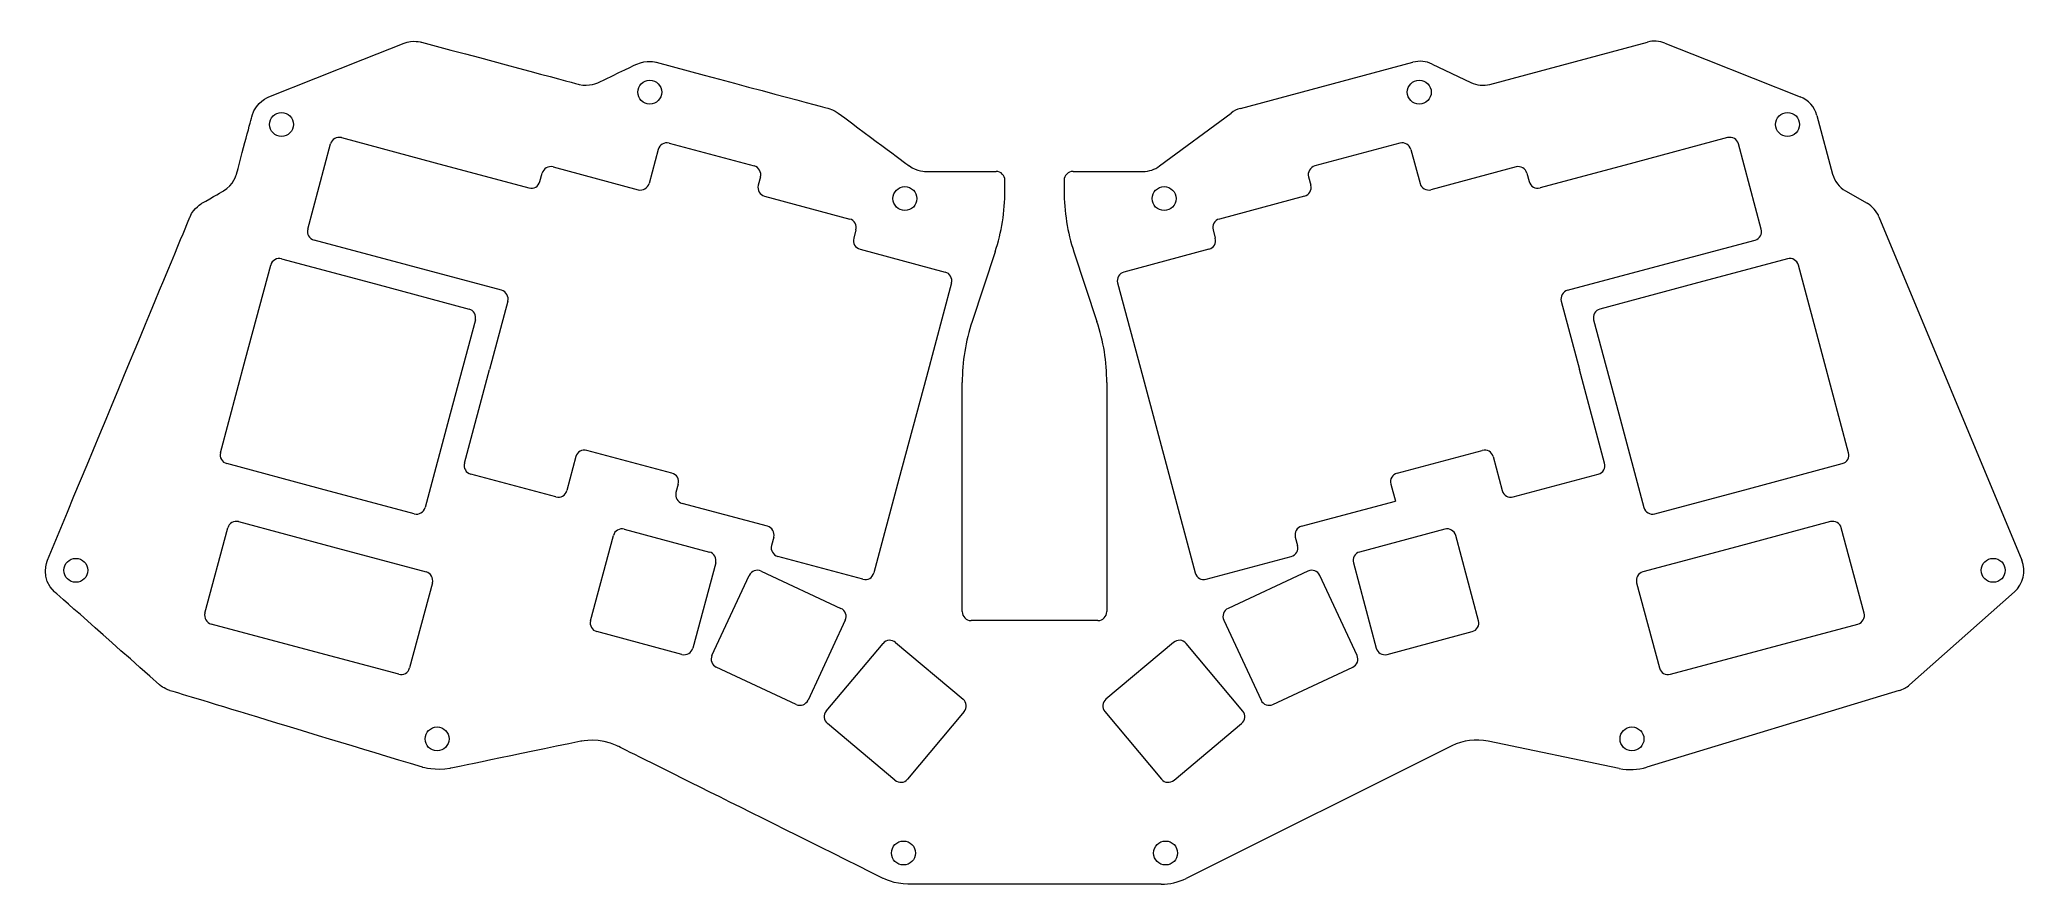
# Model space of a CAD drawing. Header units: millimetres. Extents: x 0 to 357, y 0 to 152.
import ezdxf

# ---------------------------------------------------------------- set-up
doc = ezdxf.new("R2010")
doc.units = ezdxf.units.MM
doc.header["$MEASUREMENT"] = 0
doc.layers.add('레이어 1', color=7, linetype='Continuous', lineweight=0)

msp = doc.modelspace()

# ---------------------------------------------------------------- linework, layer by layer
at = {"layer": '레이어 1', "lineweight": 5}
for centre in [(109.7, 142.34), (248.06, 142.34), (43.49, 136.55), (314.27, 136.55), (155.58, 123.22), (202.18, 123.22), (6.51, 56.42), (351.25, 56.42), (71.46, 26.12), (286.3, 26.12), (155.31, 5.62), (202.45, 5.62)]:
    msp.add_circle(centre, 2.15, dxfattribs=at)
for points in [[(58.13, 148.22), (58.13, 148.22), (65.54, 151.16), (65.54, 151.16)], [(58.13, 148.22), (58.13, 148.22), (65.54, 151.16), (65.54, 151.16)], [(65.54, 151.16), (67.08, 151.77), (68.67, 151.34), (68.67, 151.34)], [(65.54, 151.16), (67.08, 151.77), (68.67, 151.34), (68.67, 151.34)], [(68.67, 151.34), (82.84, 147.54), (97, 143.75), (97, 143.75)], [(68.67, 151.34), (82.84, 147.54), (97, 143.75), (97, 143.75)], [(260.77, 143.75), (260.77, 143.75), (289.09, 151.34), (289.09, 151.34)], [(260.77, 143.75), (260.77, 143.75), (289.09, 151.34), (289.09, 151.34)], [(292.23, 151.16), (291.23, 151.55), (290.13, 151.62), (289.09, 151.34)], [(292.23, 151.16), (291.23, 151.55), (290.13, 151.62), (289.09, 151.34)], [(292.23, 151.16), (292.23, 151.16), (299.63, 148.22), (299.63, 148.22)], [(292.23, 151.16), (292.23, 151.16), (299.63, 148.22), (299.63, 148.22)], [(41.22, 141.52), (41.22, 141.52), (58.13, 148.22), (58.13, 148.22)], [(41.22, 141.52), (41.22, 141.52), (58.13, 148.22), (58.13, 148.22)], [(100.46, 144.07), (103.92, 145.74), (107.38, 147.4), (107.38, 147.4)], [(100.46, 144.07), (103.92, 145.74), (107.38, 147.4), (107.38, 147.4)], [(107.38, 147.4), (109.06, 148.2), (110.85, 147.72), (110.85, 147.72)], [(107.38, 147.4), (109.06, 148.2), (110.85, 147.72), (110.85, 147.72)], [(110.85, 147.72), (126.36, 143.57), (141.88, 139.41), (141.88, 139.41)], [(110.85, 147.72), (126.36, 143.57), (141.88, 139.41), (141.88, 139.41)], [(215.89, 139.41), (215.89, 139.41), (246.92, 147.72), (246.92, 147.72)], [(215.89, 139.41), (215.89, 139.41), (246.92, 147.72), (246.92, 147.72)], [(250.38, 147.4), (249.3, 147.92), (248.08, 148.03), (246.92, 147.72)], [(250.38, 147.4), (249.3, 147.92), (248.08, 148.03), (246.92, 147.72)], [(250.38, 147.4), (250.38, 147.4), (257.31, 144.07), (257.31, 144.07)], [(250.38, 147.4), (250.38, 147.4), (257.31, 144.07), (257.31, 144.07)], [(299.63, 148.22), (299.63, 148.22), (316.55, 141.52), (316.55, 141.52)], [(299.63, 148.22), (299.63, 148.22), (316.55, 141.52), (316.55, 141.52)], [(97, 143.75), (98.79, 143.27), (100.46, 144.07), (100.46, 144.07)], [(97, 143.75), (98.79, 143.27), (100.46, 144.07), (100.46, 144.07)], [(257.31, 144.07), (258.38, 143.55), (259.61, 143.44), (260.77, 143.75)], [(257.31, 144.07), (258.38, 143.55), (259.61, 143.44), (260.77, 143.75)], [(38.23, 138.17), (38.88, 140.59), (41.22, 141.52), (41.22, 141.52)], [(38.23, 138.17), (38.88, 140.59), (41.22, 141.52), (41.22, 141.52)], [(141.88, 139.41), (142.8, 139.16), (143.56, 138.6), (143.56, 138.6)], [(141.88, 139.41), (142.8, 139.16), (143.56, 138.6), (143.56, 138.6)], [(215.89, 139.41), (215.28, 139.25), (214.71, 138.97), (214.21, 138.6)], [(215.89, 139.41), (215.28, 139.25), (214.71, 138.97), (214.21, 138.6)], [(319.54, 138.17), (319.13, 139.69), (318.02, 140.94), (316.55, 141.52)], [(319.54, 138.17), (319.13, 139.69), (318.02, 140.94), (316.55, 141.52)], [(35.41, 127.64), (36.82, 132.9), (38.23, 138.17), (38.23, 138.17)], [(35.41, 127.64), (36.82, 132.9), (38.23, 138.17), (38.23, 138.17)], [(143.56, 138.6), (149.97, 133.84), (156.39, 129.08), (156.39, 129.08)], [(143.56, 138.6), (149.97, 133.84), (156.39, 129.08), (156.39, 129.08)], [(201.38, 129.08), (201.38, 129.08), (214.21, 138.6), (214.21, 138.6)], [(201.38, 129.08), (201.38, 129.08), (214.21, 138.6), (214.21, 138.6)], [(319.54, 138.17), (319.54, 138.17), (322.36, 127.64), (322.36, 127.64)], [(319.54, 138.17), (319.54, 138.17), (322.36, 127.64), (322.36, 127.64)], [(48.21, 117.73), (48.21, 117.73), (52.31, 133.04), (52.31, 133.04)], [(54.27, 134.17), (53.42, 134.4), (52.54, 133.89), (52.31, 133.04)], [(54.27, 134.17), (54.27, 134.17), (71.13, 129.66), (71.13, 129.66)], [(113.17, 133.18), (112.32, 133.41), (111.44, 132.9), (111.21, 132.05)], [(113.17, 133.18), (113.17, 133.18), (128.48, 129.08), (128.48, 129.08)], [(244.59, 133.18), (244.59, 133.18), (229.28, 129.08), (229.28, 129.08)], [(246.55, 132.05), (246.32, 132.9), (245.45, 133.41), (244.59, 133.18)], [(303.49, 134.17), (303.49, 134.17), (286.64, 129.66), (286.64, 129.66)], [(305.45, 133.04), (305.22, 133.89), (304.35, 134.4), (303.49, 134.17)], [(309.55, 117.73), (309.55, 117.73), (305.45, 133.04), (305.45, 133.04)], [(71.13, 129.66), (71.13, 129.66), (87.98, 125.14), (87.98, 125.14)], [(92.31, 128.91), (91.45, 129.14), (90.58, 128.63), (90.35, 127.78)], [(92.31, 128.91), (92.31, 128.91), (107.62, 124.81), (107.62, 124.81)], [(111.21, 132.05), (111.21, 132.05), (109.58, 125.94), (109.58, 125.94)], [(156.39, 129.08), (157.71, 128.1), (159.37, 128.1), (159.37, 128.1)], [(156.39, 129.08), (157.71, 128.1), (159.37, 128.1), (159.37, 128.1)], [(198.4, 128.1), (199.47, 128.1), (200.52, 128.44), (201.38, 129.08)], [(198.4, 128.1), (199.47, 128.1), (200.52, 128.44), (201.38, 129.08)], [(246.55, 132.05), (246.55, 132.05), (248.19, 125.94), (248.19, 125.94)], [(265.46, 128.91), (265.46, 128.91), (250.15, 124.81), (250.15, 124.81)], [(267.42, 127.78), (267.19, 128.63), (266.31, 129.14), (265.46, 128.91)], [(286.64, 129.66), (286.64, 129.66), (269.78, 125.14), (269.78, 125.14)], [(33.07, 124.6), (34.87, 125.64), (35.41, 127.64), (35.41, 127.64)], [(33.07, 124.6), (34.87, 125.64), (35.41, 127.64), (35.41, 127.64)], [(87.98, 125.14), (88.84, 124.91), (89.72, 125.42), (89.94, 126.27)], [(89.94, 126.27), (89.94, 126.27), (90.35, 127.78), (90.35, 127.78)], [(107.62, 124.81), (108.47, 124.58), (109.35, 125.09), (109.58, 125.94)], [(129.62, 127.12), (129.62, 127.12), (129.21, 125.61), (129.21, 125.61)], [(159.37, 128.1), (159.37, 128.1), (171.96, 128.1), (171.96, 128.1)], [(173.56, 126.5), (173.56, 127.38), (172.85, 128.1), (171.96, 128.1)], [(173.56, 124.64), (173.56, 124.64), (173.56, 126.5), (173.56, 126.5)], [(184.2, 126.5), (184.2, 126.5), (184.2, 124.64), (184.2, 124.64)], [(185.8, 128.1), (185.8, 128.1), (198.4, 128.1), (198.4, 128.1)], [(228.15, 127.12), (228.15, 127.12), (228.55, 125.61), (228.55, 125.61)], [(267.42, 127.78), (267.42, 127.78), (267.82, 126.27), (267.82, 126.27)], [(322.36, 127.64), (322.7, 126.36), (323.54, 125.26), (324.7, 124.6)], [(322.36, 127.64), (322.7, 126.36), (323.54, 125.26), (324.7, 124.6)], [(27.06, 119.96), (27.71, 121.53), (29.19, 122.37), (29.19, 122.37)], [(27.06, 119.96), (27.71, 121.53), (29.19, 122.37), (29.19, 122.37)], [(29.19, 122.37), (31.13, 123.49), (33.07, 124.6), (33.07, 124.6)], [(29.19, 122.37), (31.13, 123.49), (33.07, 124.6), (33.07, 124.6)], [(130.34, 123.65), (130.34, 123.65), (145.65, 119.55), (145.65, 119.55)], [(171.79, 113.64), (172.96, 117.19), (173.56, 120.9), (173.56, 124.64)], [(184.2, 124.64), (184.2, 120.9), (184.8, 117.19), (185.97, 113.64)], [(227.42, 123.65), (227.42, 123.65), (212.11, 119.55), (212.11, 119.55)], [(324.7, 124.6), (324.7, 124.6), (328.58, 122.37), (328.58, 122.37)], [(324.7, 124.6), (324.7, 124.6), (328.58, 122.37), (328.58, 122.37)], [(330.71, 119.96), (330.28, 120.98), (329.54, 121.82), (328.58, 122.37)], [(330.71, 119.96), (330.28, 120.98), (329.54, 121.82), (328.58, 122.37)], [(1.4, 58.22), (14.23, 89.09), (27.06, 119.96), (27.06, 119.96)], [(1.4, 58.22), (14.23, 89.09), (27.06, 119.96), (27.06, 119.96)], [(330.71, 119.96), (330.71, 119.96), (356.37, 58.22), (356.37, 58.22)], [(330.71, 119.96), (330.71, 119.96), (356.37, 58.22), (356.37, 58.22)], [(48.21, 117.73), (47.98, 116.88), (48.49, 116), (49.34, 115.77)], [(66.2, 111.25), (66.2, 111.25), (49.34, 115.77), (49.34, 115.77)], [(146.78, 117.59), (146.78, 117.59), (146.38, 116.08), (146.38, 116.08)], [(210.98, 117.59), (210.98, 117.59), (211.39, 116.08), (211.39, 116.08)], [(291.57, 111.25), (291.57, 111.25), (308.42, 115.77), (308.42, 115.77)], [(37.03, 94.42), (37.03, 94.42), (41.55, 111.27), (41.55, 111.27)], [(43.51, 112.4), (42.66, 112.63), (41.78, 112.13), (41.55, 111.27)], [(43.51, 112.4), (43.51, 112.4), (60.37, 107.89), (60.37, 107.89)], [(83.05, 106.74), (83.05, 106.74), (66.2, 111.25), (66.2, 111.25)], [(147.51, 114.12), (147.51, 114.12), (162.82, 110.02), (162.82, 110.02)], [(171.79, 113.64), (171.79, 113.64), (167.66, 101.15), (167.66, 101.15)], [(185.97, 113.64), (185.97, 113.64), (190.11, 101.15), (190.11, 101.15)], [(210.25, 114.12), (210.25, 114.12), (194.95, 110.02), (194.95, 110.02)], [(274.71, 106.74), (274.71, 106.74), (291.57, 111.25), (291.57, 111.25)], [(314.26, 112.4), (314.26, 112.4), (297.4, 107.89), (297.4, 107.89)], [(316.21, 111.27), (315.99, 112.13), (315.11, 112.63), (314.26, 112.4)], [(320.73, 94.42), (320.73, 94.42), (316.21, 111.27), (316.21, 111.27)], [(60.37, 107.89), (60.37, 107.89), (77.22, 103.37), (77.22, 103.37)], [(163.95, 108.06), (163.95, 108.06), (159.44, 91.2), (159.44, 91.2)], [(193.81, 108.06), (193.81, 108.06), (198.33, 91.2), (198.33, 91.2)], [(297.4, 107.89), (297.4, 107.89), (280.54, 103.37), (280.54, 103.37)], [(84.19, 104.78), (84.19, 104.78), (80.9, 92.52), (80.9, 92.52)], [(273.58, 104.78), (273.58, 104.78), (276.86, 92.52), (276.86, 92.52)], [(78.35, 101.41), (78.35, 101.41), (73.84, 84.56), (73.84, 84.56)], [(167.66, 101.15), (166.48, 97.61), (165.88, 93.89), (165.88, 90.15)], [(191.88, 90.15), (191.88, 93.89), (191.28, 97.61), (190.11, 101.15)], [(279.41, 101.41), (279.41, 101.41), (283.93, 84.56), (283.93, 84.56)], [(32.52, 77.56), (32.52, 77.56), (37.03, 94.42), (37.03, 94.42)], [(325.25, 77.56), (325.25, 77.56), (320.73, 94.42), (320.73, 94.42)], [(76.39, 75.67), (76.39, 75.67), (80.9, 92.52), (80.9, 92.52)], [(159.44, 91.2), (159.44, 91.2), (154.51, 72.8), (154.51, 72.8)], [(165.88, 49), (165.88, 49), (165.88, 90.15), (165.88, 90.15)], [(191.88, 90.15), (191.88, 90.15), (191.88, 49), (191.88, 49)], [(198.33, 91.2), (198.33, 91.2), (203.26, 72.8), (203.26, 72.8)], [(281.38, 75.67), (281.38, 75.67), (276.86, 92.52), (276.86, 92.52)], [(73.84, 84.56), (73.84, 84.56), (69.32, 67.7), (69.32, 67.7)], [(283.93, 84.56), (283.93, 84.56), (288.45, 67.7), (288.45, 67.7)], [(50.51, 71.09), (50.51, 71.09), (33.65, 75.6), (33.65, 75.6)], [(76.39, 75.67), (76.16, 74.81), (76.66, 73.94), (77.52, 73.71)], [(96.42, 76.85), (96.42, 76.85), (94.79, 70.74), (94.79, 70.74)], [(98.38, 77.98), (97.53, 78.21), (96.65, 77.7), (96.42, 76.85)], [(113.69, 73.88), (113.69, 73.88), (98.38, 77.98), (98.38, 77.98)], [(244.07, 73.88), (244.07, 73.88), (259.38, 77.98), (259.38, 77.98)], [(261.34, 76.85), (261.11, 77.7), (260.24, 78.21), (259.38, 77.98)], [(261.34, 76.85), (261.34, 76.85), (262.98, 70.74), (262.98, 70.74)], [(307.26, 71.09), (307.26, 71.09), (324.12, 75.6), (324.12, 75.6)], [(92.83, 69.61), (92.83, 69.61), (77.52, 73.71), (77.52, 73.71)], [(114.82, 71.92), (114.82, 71.92), (114.42, 70.41), (114.42, 70.41)], [(154.51, 72.8), (154.51, 72.8), (149.99, 55.95), (149.99, 55.95)], [(203.26, 72.8), (203.26, 72.8), (207.78, 55.95), (207.78, 55.95)], [(244.07, 73.88), (243.22, 73.65), (242.71, 72.77), (242.94, 71.92)], [(242.94, 71.92), (242.94, 71.92), (243.76, 68.86), (243.76, 68.86)], [(264.94, 69.61), (264.94, 69.61), (280.25, 73.71), (280.25, 73.71)], [(67.36, 66.57), (67.36, 66.57), (50.51, 71.09), (50.51, 71.09)], [(92.83, 69.61), (93.68, 69.38), (94.56, 69.88), (94.79, 70.74)], [(130.86, 64.35), (130.86, 64.35), (115.55, 68.45), (115.55, 68.45)], [(226.9, 64.35), (226.9, 64.35), (243.76, 68.86), (243.76, 68.86)], [(290.41, 66.57), (290.41, 66.57), (307.26, 71.09), (307.26, 71.09)], [(35.78, 65.17), (34.93, 65.4), (34.05, 64.89), (33.83, 64.04)], [(35.78, 65.17), (35.78, 65.17), (52.64, 60.65), (52.64, 60.65)], [(67.36, 66.57), (68.21, 66.34), (69.09, 66.85), (69.32, 67.7)], [(321.98, 65.17), (321.98, 65.17), (305.13, 60.65), (305.13, 60.65)], [(323.94, 64.04), (323.71, 64.89), (322.84, 65.4), (321.98, 65.17)], [(29.72, 48.73), (29.72, 48.73), (33.83, 64.04), (33.83, 64.04)], [(99.06, 47.37), (99.06, 47.37), (103.16, 62.68), (103.16, 62.68)], [(105.12, 63.81), (104.26, 64.04), (103.39, 63.53), (103.16, 62.68)], [(105.12, 63.81), (105.12, 63.81), (120.43, 59.71), (120.43, 59.71)], [(131.99, 62.39), (131.99, 62.39), (131.59, 60.88), (131.59, 60.88)], [(225.77, 62.39), (225.77, 62.39), (226.18, 60.88), (226.18, 60.88)], [(252.65, 63.81), (252.65, 63.81), (237.34, 59.71), (237.34, 59.71)], [(254.61, 62.68), (254.38, 63.53), (253.5, 64.04), (252.65, 63.81)], [(258.71, 47.37), (258.71, 47.37), (254.61, 62.68), (254.61, 62.68)], [(328.04, 48.73), (328.04, 48.73), (323.94, 64.04), (323.94, 64.04)], [(2.7, 52.55), (0.02, 54.92), (1.4, 58.22), (1.4, 58.22)], [(2.7, 52.55), (0.02, 54.92), (1.4, 58.22), (1.4, 58.22)], [(52.64, 60.65), (52.64, 60.65), (69.5, 56.14), (69.5, 56.14)], [(121.56, 57.75), (121.56, 57.75), (117.46, 42.44), (117.46, 42.44)], [(148.03, 54.81), (148.03, 54.81), (132.72, 58.92), (132.72, 58.92)], [(209.74, 54.81), (209.74, 54.81), (225.05, 58.92), (225.05, 58.92)], [(236.21, 57.75), (236.21, 57.75), (240.31, 42.44), (240.31, 42.44)], [(305.13, 60.65), (305.13, 60.65), (288.27, 56.14), (288.27, 56.14)], [(355.07, 52.55), (356.67, 53.97), (357.19, 56.25), (356.37, 58.22)], [(355.07, 52.55), (356.67, 53.97), (357.19, 56.25), (356.37, 58.22)], [(70.63, 54.18), (70.63, 54.18), (66.52, 38.87), (66.52, 38.87)], [(120.89, 41.14), (120.89, 41.14), (127.59, 55.51), (127.59, 55.51)], [(129.72, 56.28), (129.72, 56.28), (144.08, 49.58), (144.08, 49.58)], [(148.03, 54.81), (148.88, 54.59), (149.76, 55.09), (149.99, 55.95)], [(228.05, 56.28), (228.05, 56.28), (213.68, 49.58), (213.68, 49.58)], [(236.87, 41.14), (236.87, 41.14), (230.17, 55.51), (230.17, 55.51)], [(287.14, 54.18), (287.14, 54.18), (291.24, 38.87), (291.24, 38.87)], [(21.56, 35.85), (12.13, 44.2), (2.7, 52.55), (2.7, 52.55)], [(21.56, 35.85), (12.13, 44.2), (2.7, 52.55), (2.7, 52.55)], [(355.07, 52.55), (355.07, 52.55), (336.2, 35.85), (336.2, 35.85)], [(355.07, 52.55), (355.07, 52.55), (336.2, 35.85), (336.2, 35.85)], [(29.72, 48.73), (29.49, 47.87), (30, 47), (30.85, 46.77)], [(47.71, 42.25), (47.71, 42.25), (30.85, 46.77), (30.85, 46.77)], [(99.06, 47.37), (98.83, 46.52), (99.33, 45.64), (100.19, 45.41)], [(144.86, 47.46), (144.86, 47.46), (138.16, 33.09), (138.16, 33.09)], [(144.86, 47.46), (145.23, 48.26), (144.88, 49.21), (144.08, 49.58)], [(165.88, 49), (165.88, 48.11), (166.6, 47.4), (167.48, 47.4)], [(190.28, 47.4), (190.28, 47.4), (167.48, 47.4), (167.48, 47.4)], [(190.28, 47.4), (191.16, 47.4), (191.88, 48.11), (191.88, 49)], [(213.68, 49.58), (212.88, 49.21), (212.54, 48.26), (212.91, 47.46)], [(212.91, 47.46), (212.91, 47.46), (219.61, 33.09), (219.61, 33.09)], [(310.06, 42.25), (310.06, 42.25), (326.91, 46.77), (326.91, 46.77)], [(115.5, 41.31), (115.5, 41.31), (100.19, 45.41), (100.19, 45.41)], [(141.45, 31.14), (141.45, 31.14), (151.64, 43.28), (151.64, 43.28)], [(153.9, 43.47), (153.9, 43.47), (166.04, 33.29), (166.04, 33.29)], [(203.87, 43.47), (203.87, 43.47), (191.73, 33.29), (191.73, 33.29)], [(216.31, 31.14), (216.31, 31.14), (206.12, 43.28), (206.12, 43.28)], [(242.27, 41.31), (242.27, 41.31), (257.58, 45.41), (257.58, 45.41)], [(64.56, 37.73), (64.56, 37.73), (47.71, 42.25), (47.71, 42.25)], [(115.5, 41.31), (116.35, 41.08), (117.23, 41.59), (117.46, 42.44)], [(236.1, 39.02), (236.9, 39.39), (237.25, 40.34), (236.87, 41.14)], [(293.2, 37.73), (293.2, 37.73), (310.06, 42.25), (310.06, 42.25)], [(23.43, 34.81), (22.38, 35.12), (21.56, 35.85), (21.56, 35.85)], [(23.43, 34.81), (22.38, 35.12), (21.56, 35.85), (21.56, 35.85)], [(64.56, 37.73), (65.42, 37.51), (66.3, 38.01), (66.52, 38.87)], [(136.03, 32.32), (136.03, 32.32), (121.67, 39.02), (121.67, 39.02)], [(221.73, 32.32), (221.73, 32.32), (236.1, 39.02), (236.1, 39.02)], [(334.34, 34.81), (335.03, 35.01), (335.67, 35.37), (336.2, 35.85)], [(334.34, 34.81), (335.03, 35.01), (335.67, 35.37), (336.2, 35.85)], [(68.82, 21.04), (46.12, 27.92), (23.43, 34.81), (23.43, 34.81)], [(68.82, 21.04), (46.12, 27.92), (23.43, 34.81), (23.43, 34.81)], [(136.03, 32.32), (136.83, 31.94), (137.79, 32.29), (138.16, 33.09)], [(166.24, 31.03), (166.8, 31.71), (166.72, 32.72), (166.04, 33.29)], [(219.61, 33.09), (219.98, 32.29), (220.93, 31.94), (221.73, 32.32)], [(334.34, 34.81), (334.34, 34.81), (288.95, 21.04), (288.95, 21.04)], [(334.34, 34.81), (334.34, 34.81), (288.95, 21.04), (288.95, 21.04)], [(153.79, 18.69), (153.79, 18.69), (141.65, 28.88), (141.65, 28.88)], [(166.24, 31.03), (166.24, 31.03), (156.05, 18.89), (156.05, 18.89)], [(191.53, 31.03), (191.53, 31.03), (201.72, 18.89), (201.72, 18.89)], [(203.97, 18.69), (203.97, 18.69), (216.11, 28.88), (216.11, 28.88)], [(216.11, 28.88), (216.79, 29.45), (216.88, 30.46), (216.31, 31.14)], [(97.34, 25.72), (85.55, 23.27), (73.76, 20.81), (73.76, 20.81)], [(97.34, 25.72), (85.55, 23.27), (73.76, 20.81), (73.76, 20.81)], [(103.84, 24.88), (100.74, 26.42), (97.34, 25.72), (97.34, 25.72)], [(103.84, 24.88), (100.74, 26.42), (97.34, 25.72), (97.34, 25.72)], [(260.42, 25.72), (258.23, 26.17), (255.94, 25.88), (253.93, 24.88)], [(260.42, 25.72), (258.23, 26.17), (255.94, 25.88), (253.93, 24.88)], [(284.01, 20.81), (284.01, 20.81), (260.42, 25.72), (260.42, 25.72)], [(284.01, 20.81), (284.01, 20.81), (260.42, 25.72), (260.42, 25.72)], [(151.65, 1.06), (127.74, 12.97), (103.84, 24.88), (103.84, 24.88)], [(151.65, 1.06), (127.74, 12.97), (103.84, 24.88), (103.84, 24.88)], [(253.93, 24.88), (253.93, 24.88), (206.12, 1.06), (206.12, 1.06)], [(253.93, 24.88), (253.93, 24.88), (206.12, 1.06), (206.12, 1.06)], [(73.76, 20.81), (71.26, 20.3), (68.82, 21.04), (68.82, 21.04)], [(73.76, 20.81), (71.26, 20.3), (68.82, 21.04), (68.82, 21.04)], [(153.79, 18.69), (154.47, 18.13), (155.48, 18.21), (156.05, 18.89)], [(201.72, 18.89), (202.29, 18.21), (203.3, 18.13), (203.97, 18.69)], [(284.01, 20.81), (285.65, 20.47), (287.35, 20.55), (288.95, 21.04)], [(284.01, 20.81), (285.65, 20.47), (287.35, 20.55), (288.95, 21.04)], [(156.11, 0.01), (153.75, 0.01), (151.65, 1.06), (151.65, 1.06)], [(156.11, 0.01), (153.75, 0.01), (151.65, 1.06), (151.65, 1.06)], [(178.88, 0.01), (178.88, 0.01), (156.11, 0.01), (156.11, 0.01)], [(178.88, 0.01), (178.88, 0.01), (156.11, 0.01), (156.11, 0.01)], [(201.66, 0.01), (201.66, 0.01), (178.88, 0.01), (178.88, 0.01)], [(201.66, 0.01), (201.66, 0.01), (178.88, 0.01), (178.88, 0.01)], [(201.66, 0.01), (203.21, 0.01), (204.73, 0.37), (206.12, 1.06)], [(201.66, 0.01), (203.21, 0.01), (204.73, 0.37), (206.12, 1.06)]]:
    msp.add_open_spline(points, degree=3, dxfattribs=at)
for points in [[(129.62, 127.12), (129.84, 127.97), (129.34, 128.85), (128.48, 129.08), (128.48, 129.08), (128.48, 129.08), (128.48, 129.08)], [(229.28, 129.08), (228.43, 128.85), (227.92, 127.97), (228.15, 127.12), (228.15, 127.12), (228.15, 127.12), (228.15, 127.12)], [(129.21, 125.61), (128.98, 124.76), (129.49, 123.88), (130.34, 123.65), (130.34, 123.65), (130.34, 123.65), (130.34, 123.65)], [(185.8, 128.1), (184.91, 128.1), (184.2, 127.38), (184.2, 126.5), (184.2, 126.5), (184.2, 126.5), (184.2, 126.5)], [(227.42, 123.65), (228.28, 123.88), (228.78, 124.76), (228.55, 125.61), (228.55, 125.61), (228.55, 125.61), (228.55, 125.61)], [(248.19, 125.94), (248.42, 125.09), (249.29, 124.58), (250.15, 124.81), (250.15, 124.81), (250.15, 124.81), (250.15, 124.81)], [(267.82, 126.27), (268.05, 125.42), (268.93, 124.91), (269.78, 125.14), (269.78, 125.14), (269.78, 125.14), (269.78, 125.14)], [(146.78, 117.59), (147.01, 118.44), (146.51, 119.32), (145.65, 119.55), (145.65, 119.55), (145.65, 119.55), (145.65, 119.55)], [(212.11, 119.55), (211.26, 119.32), (210.75, 118.44), (210.98, 117.59), (210.98, 117.59), (210.98, 117.59), (210.98, 117.59)], [(146.38, 116.08), (146.15, 115.23), (146.66, 114.35), (147.51, 114.12), (147.51, 114.12), (147.51, 114.12), (147.51, 114.12)], [(210.25, 114.12), (211.11, 114.35), (211.62, 115.23), (211.39, 116.08), (211.39, 116.08), (211.39, 116.08), (211.39, 116.08)], [(308.42, 115.77), (309.28, 116), (309.78, 116.88), (309.55, 117.73), (309.55, 117.73), (309.55, 117.73), (309.55, 117.73)], [(163.95, 108.06), (164.18, 108.91), (163.67, 109.79), (162.82, 110.02), (162.82, 110.02), (162.82, 110.02), (162.82, 110.02)], [(194.95, 110.02), (194.09, 109.79), (193.59, 108.91), (193.81, 108.06), (193.81, 108.06), (193.81, 108.06), (193.81, 108.06)], [(84.19, 104.78), (84.41, 105.63), (83.91, 106.51), (83.05, 106.74), (83.05, 106.74), (83.05, 106.74), (83.05, 106.74)], [(274.71, 106.74), (273.86, 106.51), (273.35, 105.63), (273.58, 104.78), (273.58, 104.78), (273.58, 104.78), (273.58, 104.78)], [(78.35, 101.41), (78.58, 102.26), (78.08, 103.14), (77.22, 103.37), (77.22, 103.37), (77.22, 103.37), (77.22, 103.37)], [(280.54, 103.37), (279.69, 103.14), (279.18, 102.26), (279.41, 101.41), (279.41, 101.41), (279.41, 101.41), (279.41, 101.41)], [(32.52, 77.56), (32.29, 76.71), (32.8, 75.83), (33.65, 75.6), (33.65, 75.6), (33.65, 75.6), (33.65, 75.6)], [(280.25, 73.71), (281.1, 73.94), (281.61, 74.81), (281.38, 75.67), (281.38, 75.67), (281.38, 75.67), (281.38, 75.67)], [(324.12, 75.6), (324.97, 75.83), (325.48, 76.71), (325.25, 77.56), (325.25, 77.56), (325.25, 77.56), (325.25, 77.56)], [(114.82, 71.92), (115.05, 72.77), (114.55, 73.65), (113.69, 73.88), (113.69, 73.88), (113.69, 73.88), (113.69, 73.88)], [(114.42, 70.41), (114.19, 69.55), (114.7, 68.68), (115.55, 68.45), (115.55, 68.45), (115.55, 68.45), (115.55, 68.45)], [(262.98, 70.74), (263.21, 69.88), (264.09, 69.38), (264.94, 69.61), (264.94, 69.61), (264.94, 69.61), (264.94, 69.61)], [(131.99, 62.39), (132.22, 63.24), (131.71, 64.12), (130.86, 64.35), (130.86, 64.35), (130.86, 64.35), (130.86, 64.35)], [(226.9, 64.35), (226.05, 64.12), (225.54, 63.24), (225.77, 62.39), (225.77, 62.39), (225.77, 62.39), (225.77, 62.39)], [(288.45, 67.7), (288.67, 66.85), (289.55, 66.34), (290.41, 66.57), (290.41, 66.57), (290.41, 66.57), (290.41, 66.57)], [(131.59, 60.88), (131.36, 60.02), (131.87, 59.15), (132.72, 58.92), (132.72, 58.92), (132.72, 58.92), (132.72, 58.92)], [(225.05, 58.92), (225.9, 59.15), (226.41, 60.02), (226.18, 60.88), (226.18, 60.88), (226.18, 60.88), (226.18, 60.88)], [(121.56, 57.75), (121.79, 58.6), (121.28, 59.48), (120.43, 59.71), (120.43, 59.71), (120.43, 59.71), (120.43, 59.71)], [(237.34, 59.71), (236.48, 59.48), (235.98, 58.6), (236.21, 57.75), (236.21, 57.75), (236.21, 57.75), (236.21, 57.75)], [(70.63, 54.18), (70.86, 55.03), (70.35, 55.91), (69.5, 56.14), (69.5, 56.14), (69.5, 56.14), (69.5, 56.14)], [(129.72, 56.28), (128.92, 56.65), (127.97, 56.31), (127.59, 55.51), (127.59, 55.51), (127.59, 55.51), (127.59, 55.51)], [(207.78, 55.95), (208.01, 55.09), (208.88, 54.59), (209.74, 54.81), (209.74, 54.81), (209.74, 54.81), (209.74, 54.81)], [(230.17, 55.51), (229.8, 56.31), (228.85, 56.65), (228.05, 56.28), (228.05, 56.28), (228.05, 56.28), (228.05, 56.28)], [(288.27, 56.14), (287.42, 55.91), (286.91, 55.03), (287.14, 54.18), (287.14, 54.18), (287.14, 54.18), (287.14, 54.18)], [(257.58, 45.41), (258.43, 45.64), (258.94, 46.52), (258.71, 47.37), (258.71, 47.37), (258.71, 47.37), (258.71, 47.37)], [(326.91, 46.77), (327.77, 47), (328.27, 47.87), (328.04, 48.73), (328.04, 48.73), (328.04, 48.73), (328.04, 48.73)], [(153.9, 43.47), (153.22, 44.04), (152.21, 43.95), (151.64, 43.28), (151.64, 43.28), (151.64, 43.28), (151.64, 43.28)], [(206.12, 43.28), (205.56, 43.95), (204.55, 44.04), (203.87, 43.47), (203.87, 43.47), (203.87, 43.47), (203.87, 43.47)], [(120.89, 41.14), (120.52, 40.34), (120.87, 39.39), (121.67, 39.02), (121.67, 39.02), (121.67, 39.02), (121.67, 39.02)], [(240.31, 42.44), (240.54, 41.59), (241.41, 41.08), (242.27, 41.31), (242.27, 41.31), (242.27, 41.31), (242.27, 41.31)], [(291.24, 38.87), (291.47, 38.01), (292.35, 37.51), (293.2, 37.73), (293.2, 37.73), (293.2, 37.73), (293.2, 37.73)], [(191.73, 33.29), (191.05, 32.72), (190.96, 31.71), (191.53, 31.03), (191.53, 31.03), (191.53, 31.03), (191.53, 31.03)], [(141.45, 31.14), (140.89, 30.46), (140.98, 29.45), (141.65, 28.88), (141.65, 28.88), (141.65, 28.88), (141.65, 28.88)]]:
    msp.add_open_spline(points, degree=3, knots=[0, 0, 0, 0, 1, 1, 1, 2, 2, 2, 2], dxfattribs=at)

doc.saveas('drawing.dxf')
